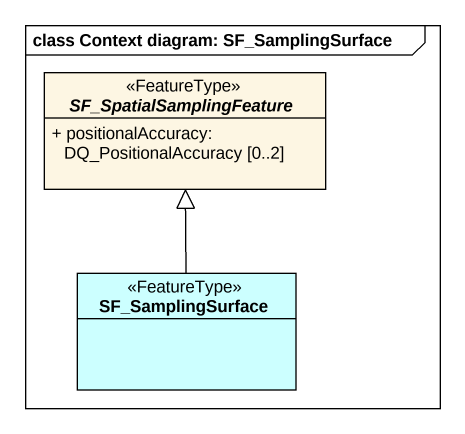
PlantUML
@startuml
mainframe class Context diagram: SF_SamplingSurface
hide circle
hide empty members
skinparam classAttributeIconSize 0
abstract class SF_SpatialSamplingFeature <<FeatureType>> {
  + positionalAccuracy: DQ_PositionalAccuracy [0..2]
}
class SF_SamplingSurface <<FeatureType>> #CCFFFF
SF_SamplingSurface -up-|> SF_SpatialSamplingFeature
@enduml
